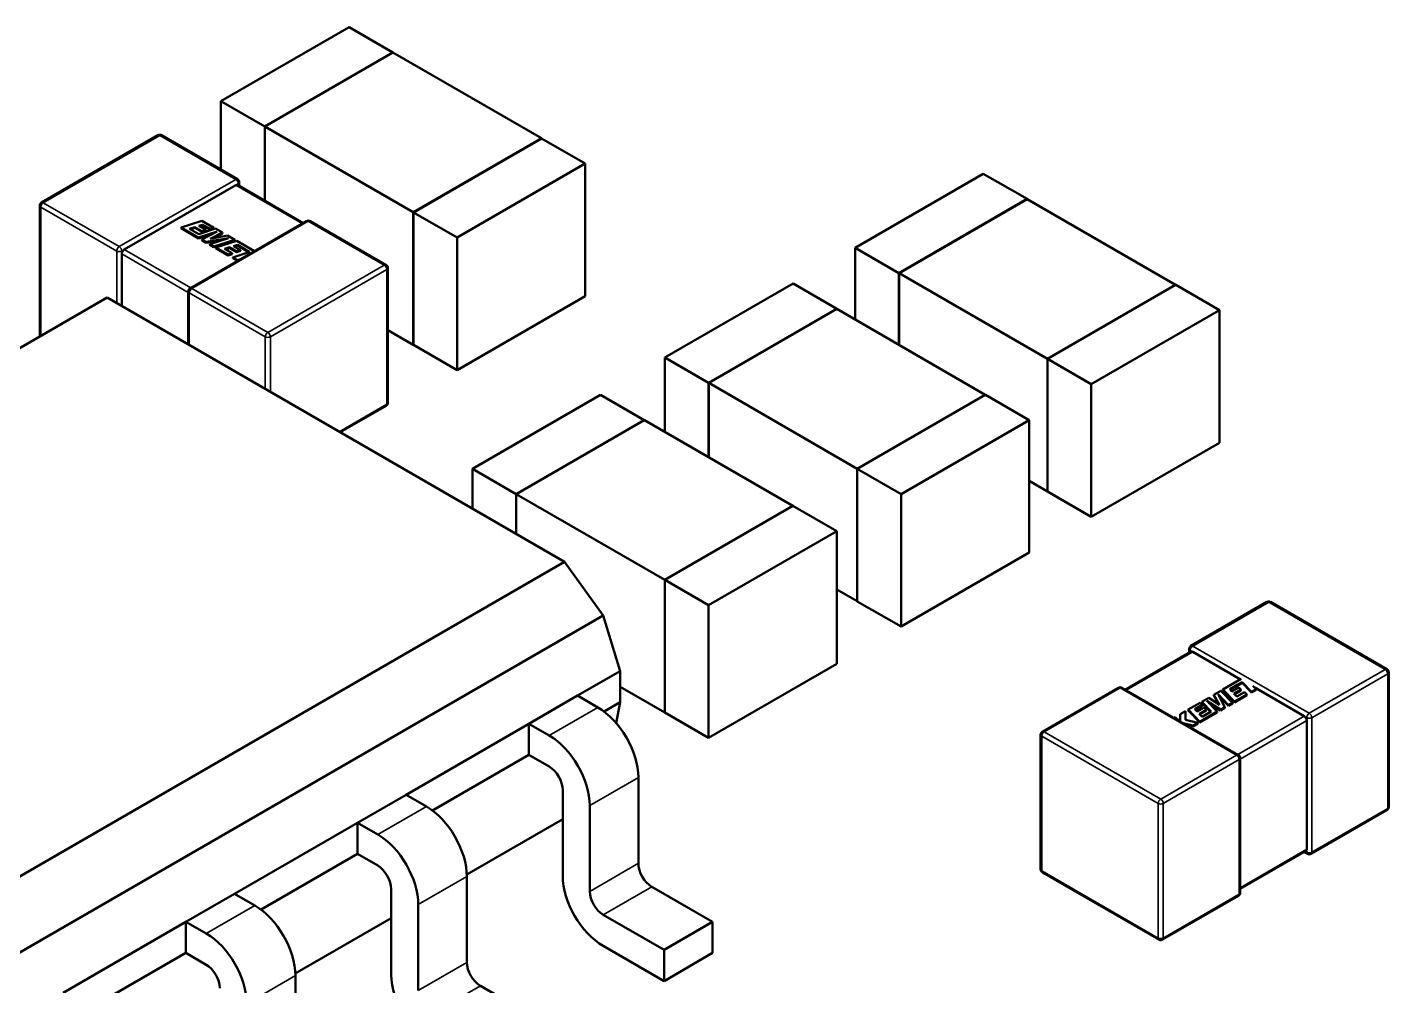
# Model space of a CAD drawing. Header units: millimetres. Extents: x -106 to 841, y -50 to 594.
# Drawn here: x 621.13 to 628.26, y 237.87 to 242.88 of the extents above; entities that cross this region are included whole.
import ezdxf

# ---------------------------------------------------------------- set-up
doc = ezdxf.new("R2010")
doc.units = ezdxf.units.MM
doc.layers.add('Visible (ISO)', color=7, linetype='Continuous', lineweight=50)
doc.layers.add('Visible Narrow (ISO)', color=7, linetype='Continuous', lineweight=35)

msp = doc.modelspace()

# ---------------------------------------------------------------- linework, layer by layer
at = {"layer": 'Visible (ISO)'}
for p, q in [((622.1479, 242.4969), (622.819, 242.8843)), ((622.819, 242.8843), (623.048, 242.7521)), ((623.048, 242.7521), (622.377, 242.3646)), ((622.3777, 242.3642), (623.0488, 242.7517)), ((623.048, 242.7512), (623.048, 242.7521)), ((623.0488, 242.7517), (623.8259, 242.303)), ((622.377, 242.3646), (622.1479, 242.4969)), ((622.1479, 242.139), (622.1479, 242.4969)), ((622.377, 241.9761), (622.377, 242.3646)), ((623.1548, 241.9156), (622.3777, 242.3642)), ((622.3777, 241.9757), (622.3777, 242.3642)), ((621.2084, 241.9663), (621.8183, 242.3185)), ((622.2348, 242.0888), (621.837, 242.3185)), ((623.8259, 242.303), (623.1548, 241.9156)), ((623.1556, 241.9152), (623.8266, 242.3026)), ((623.8259, 242.3022), (623.8259, 242.303)), ((623.8266, 242.3026), (624.0557, 242.1703)), ((624.0557, 242.1703), (623.3846, 241.7829)), ((624.0557, 241.4763), (624.0557, 242.1703)), ((622.2442, 242.0726), (622.2442, 242.0528)), ((625.469, 241.7301), (626.1401, 242.1175)), ((626.1401, 242.1175), (626.3692, 241.9853)), ((622.2254, 242.0573), (621.642, 241.7205)), ((622.2342, 242.0586), (622.579, 241.8595)), ((621.199, 241.2655), (621.199, 241.9501)), ((626.3692, 241.9853), (625.6981, 241.5978)), ((625.6989, 241.5974), (626.3699, 241.9848)), ((626.3692, 241.9844), (626.3692, 241.9853)), ((626.3699, 241.9848), (627.147, 241.5362)), ((622.0486, 241.8713), (621.9391, 241.8363)), ((622.5961, 241.8694), (621.9862, 241.5173)), ((622.0315, 241.8442), (622.0519, 241.8507)), ((622.036, 241.8416), (622.0519, 241.8466)), ((622.1115, 241.835), (622.0486, 241.8713)), ((622.0519, 241.8507), (622.0519, 241.8466)), ((622.0519, 241.8507), (622.0907, 241.8283)), ((622.0519, 241.8466), (622.0907, 241.8242)), ((623.0126, 241.6397), (622.6148, 241.8694)), ((623.1548, 241.2216), (623.1548, 241.9156)), ((623.3846, 241.7829), (623.1556, 241.9152)), ((623.1556, 241.2211), (623.1556, 241.9152)), ((621.9391, 241.8363), (621.9391, 241.8322)), ((621.9391, 241.8363), (622.0307, 241.7834)), ((621.9391, 241.8322), (622.0307, 241.7793)), ((621.9841, 241.829), (622.0113, 241.8377)), ((622.0313, 241.8018), (621.9841, 241.829)), ((621.9886, 241.8264), (622.0113, 241.8336)), ((622.0113, 241.8377), (622.0113, 241.8336)), ((622.0113, 241.8377), (622.0478, 241.8166)), ((622.0113, 241.8336), (622.0478, 241.8126)), ((622.0307, 241.7834), (622.1282, 241.8146)), ((622.0307, 241.7793), (622.1074, 241.8038)), ((622.0307, 241.7834), (622.0307, 241.7793)), ((622.1199, 241.8301), (622.0313, 241.8018)), ((622.068, 241.8231), (622.0315, 241.8442)), ((622.0478, 241.8166), (622.068, 241.8231)), ((622.0478, 241.8126), (622.068, 241.819)), ((622.0478, 241.8166), (622.0478, 241.8126)), ((622.1282, 241.8146), (622.0482, 241.7733)), ((622.068, 241.8231), (622.068, 241.819)), ((622.0709, 241.7602), (622.1872, 241.7809)), ((622.1872, 241.7809), (622.0892, 241.7496)), ((622.0907, 241.8283), (622.1115, 241.835)), ((622.0907, 241.8242), (622.1115, 241.8309)), ((622.0907, 241.8283), (622.0907, 241.8242)), ((622.0921, 241.776), (622.1562, 241.8092)), ((622.183, 241.7937), (622.0921, 241.776)), ((622.1047, 241.7784), (622.1562, 241.8051)), ((622.1115, 241.835), (622.1115, 241.8309)), ((622.1562, 241.8092), (622.1199, 241.8301)), ((622.1562, 241.8092), (622.1562, 241.8051)), ((622.2204, 241.7721), (622.183, 241.7937)), ((623.3846, 241.0889), (623.3846, 241.7829)), ((621.6321, 241.7109), (621.6288, 241.7128)), ((622.0482, 241.7733), (622.0482, 241.7692)), ((622.0482, 241.7733), (622.0709, 241.7602)), ((622.0482, 241.7692), (622.0709, 241.7561)), ((622.0709, 241.7561), (622.1583, 241.7717)), ((622.0709, 241.7602), (622.0709, 241.7561)), ((622.0892, 241.7496), (622.0892, 241.7455)), ((622.0892, 241.7496), (622.1108, 241.7371)), ((622.0892, 241.7455), (622.1108, 241.7331)), ((622.1108, 241.7371), (622.2204, 241.7721)), ((622.1108, 241.7331), (622.2204, 241.7681)), ((622.1108, 241.7371), (622.1108, 241.7331)), ((622.2306, 241.7662), (622.1211, 241.7312)), ((622.1211, 241.7312), (622.1211, 241.7271)), ((622.1211, 241.7312), (622.1853, 241.6941)), ((622.1211, 241.7271), (622.1853, 241.69)), ((622.1661, 241.7239), (622.1932, 241.7327)), ((622.2061, 241.7008), (622.1661, 241.7239)), ((622.1706, 241.7213), (622.1932, 241.7286)), ((622.1932, 241.7327), (622.1932, 241.7286)), ((622.1932, 241.7327), (622.2297, 241.7116)), ((622.1932, 241.7286), (622.2297, 241.7075)), ((622.2985, 241.7081), (622.2101, 241.6798)), ((622.2135, 241.7391), (622.2339, 241.7456)), ((622.25, 241.7181), (622.2135, 241.7391)), ((622.218, 241.7365), (622.2339, 241.7415)), ((622.2204, 241.7721), (622.2204, 241.7681)), ((622.2297, 241.7116), (622.25, 241.7181)), ((622.2297, 241.7075), (622.25, 241.714)), ((622.2297, 241.7116), (622.2297, 241.7075)), ((622.324, 241.7123), (622.2306, 241.7662)), ((622.2339, 241.7456), (622.2728, 241.7231)), ((622.2339, 241.7456), (622.2339, 241.7415)), ((622.2339, 241.7415), (622.2728, 241.719)), ((622.25, 241.7181), (622.25, 241.714)), ((622.2728, 241.7231), (622.2985, 241.7081)), ((622.2728, 241.719), (622.294, 241.7066)), ((625.6981, 241.5978), (625.469, 241.7301)), ((625.469, 241.3543), (625.469, 241.7301)), ((621.6288, 241.4241), (621.6288, 241.6975)), ((622.1853, 241.6941), (622.2061, 241.7008)), ((622.1853, 241.69), (622.2061, 241.6967)), ((622.1853, 241.6941), (622.1853, 241.69)), ((622.2061, 241.7008), (622.2061, 241.6967)), ((622.2101, 241.6798), (622.2101, 241.6757)), ((622.2101, 241.6798), (622.2344, 241.6658)), ((622.2101, 241.6757), (622.2344, 241.6617)), ((622.2344, 241.6658), (622.2549, 241.6724)), ((622.2344, 241.6658), (622.2344, 241.6617)), ((622.2344, 241.6617), (622.239, 241.6632)), ((623.022, 240.9192), (623.022, 241.6235)), ((625.6981, 241.222), (625.6981, 241.5978)), ((626.476, 241.1488), (625.6989, 241.5974)), ((625.6989, 241.2216), (625.6989, 241.5974)), ((621.9768, 241.2231), (621.9768, 241.501)), ((624.4726, 241.1548), (625.1436, 241.5422)), ((625.1436, 241.5422), (625.3727, 241.4099)), ((627.147, 241.5362), (626.476, 241.1488)), ((626.4767, 241.1483), (627.1477, 241.5358)), ((627.147, 241.5354), (627.147, 241.5362)), ((627.1477, 241.5358), (627.3768, 241.4035)), ((621.5513, 241.4688), (618.3068, 239.5956)), ((623.9472, 240.0855), (621.5513, 241.4688)), ((624.0557, 241.4763), (623.3846, 241.0889)), ((625.3727, 241.4099), (624.7017, 241.0225)), ((624.7024, 241.0221), (625.3734, 241.4095)), ((625.3727, 241.4091), (625.3727, 241.4099)), ((625.3734, 241.4095), (626.1505, 240.9609)), ((627.3768, 241.4035), (626.7058, 241.0161)), ((627.3768, 240.7095), (627.3768, 241.4035)), ((623.1548, 241.2216), (623.022, 241.2983)), ((623.1556, 241.222), (623.1548, 241.2216)), ((623.3846, 241.0889), (623.1556, 241.2211)), ((624.7017, 241.0225), (624.4726, 241.1548)), ((624.4726, 240.7659), (624.4726, 241.1548)), ((626.476, 240.4547), (626.476, 241.1488)), ((626.7058, 241.0161), (626.4767, 241.1483)), ((626.4767, 240.4543), (626.4767, 241.1483)), ((624.7017, 240.6337), (624.7017, 241.0225)), ((625.4795, 240.5734), (624.7024, 241.0221)), ((624.7024, 240.6332), (624.7024, 241.0221)), ((626.7058, 240.3221), (626.7058, 241.0161)), ((623.4648, 240.5729), (624.1358, 240.9604)), ((624.1358, 240.9604), (624.3649, 240.8281)), ((626.1505, 240.9609), (625.4795, 240.5734)), ((625.4802, 240.573), (626.1512, 240.9604)), ((626.1505, 240.96), (626.1505, 240.9609)), ((626.1512, 240.9604), (626.3803, 240.8282)), ((622.7719, 240.7641), (623.0126, 240.903)), ((624.3649, 240.8281), (623.6939, 240.4407)), ((623.6946, 240.4402), (624.3656, 240.8277)), ((624.3649, 240.8273), (624.3649, 240.8281)), ((624.3656, 240.8277), (625.1427, 240.379)), ((626.3803, 240.8282), (625.7093, 240.4408)), ((626.3803, 240.1342), (626.3803, 240.8282)), ((627.3768, 240.7095), (626.7058, 240.3221)), ((623.6939, 240.4407), (623.4648, 240.5729)), ((623.4648, 240.3641), (623.4648, 240.5729)), ((625.4795, 239.8794), (625.4795, 240.5734)), ((625.7093, 240.4408), (625.4802, 240.573)), ((625.4802, 239.879), (625.4802, 240.573)), ((626.476, 240.4547), (626.3803, 240.51)), ((623.6939, 240.2318), (623.6939, 240.4407)), ((624.4717, 239.9916), (623.6946, 240.4402)), ((623.6946, 240.2314), (623.6946, 240.4402)), ((625.7093, 239.7467), (625.7093, 240.4408)), ((626.4767, 240.4552), (626.476, 240.4547)), ((626.7058, 240.3221), (626.4767, 240.4543)), ((625.1427, 240.379), (624.4717, 239.9916)), ((624.4724, 239.9912), (625.1434, 240.3786)), ((625.1427, 240.3782), (625.1427, 240.379)), ((625.1434, 240.3786), (625.3725, 240.2463)), ((625.3725, 240.2463), (624.7015, 239.8589)), ((625.3725, 239.5523), (625.3725, 240.2463)), ((626.3803, 240.1342), (625.7093, 239.7467)), ((620.7027, 238.2123), (623.9472, 240.0855)), ((624.1492, 239.8056), (623.9472, 240.0855)), ((624.4717, 239.2976), (624.4717, 239.9916)), ((624.7015, 239.8589), (624.4724, 239.9912)), ((624.4724, 239.2972), (624.4724, 239.9912)), ((625.4795, 239.8794), (625.3725, 239.9412)), ((624.7015, 239.1649), (624.7015, 239.8589)), ((625.4802, 239.8798), (625.4795, 239.8794)), ((625.7093, 239.7467), (625.4802, 239.879)), ((627.6254, 239.8756), (627.2276, 239.6459)), ((627.6441, 239.8756), (628.2541, 239.5234)), ((624.1492, 239.8056), (620.8442, 237.8975)), ((624.2383, 239.514), (624.1492, 239.8056)), ((626.8834, 239.4166), (627.2282, 239.6157)), ((627.2183, 239.6099), (627.2183, 239.6297)), ((627.237, 239.6144), (627.4865, 239.4703)), ((624.2383, 239.514), (624.0155, 239.3854)), ((624.2383, 239.3507), (624.2383, 239.514)), ((625.3725, 239.5523), (624.7015, 239.1649)), ((628.2634, 239.5072), (628.2634, 238.8029)), ((624.4717, 239.2976), (624.2383, 239.4323)), ((626.8476, 239.4265), (626.4498, 239.1968)), ((626.8663, 239.4265), (627.4762, 239.0743)), ((627.4905, 239.4727), (627.3947, 239.4173)), ((627.4304, 239.4192), (627.4695, 239.4417)), ((627.4329, 239.4166), (627.4695, 239.4376)), ((627.4781, 239.4285), (627.4416, 239.4074)), ((627.4695, 239.4417), (627.4954, 239.4565)), ((627.4695, 239.4376), (627.4954, 239.4525)), ((627.4893, 239.4168), (627.4781, 239.4285)), ((627.4954, 239.4565), (627.4954, 239.4525)), ((627.4954, 239.4565), (627.5443, 239.4055)), ((627.4954, 239.4525), (627.5443, 239.4014)), ((627.5686, 239.4195), (627.5512, 239.4376)), ((627.5612, 239.4272), (627.8204, 239.2775)), ((624.0155, 239.3854), (623.761, 239.2384)), ((624.1216, 239.3241), (624.0155, 239.3854)), ((624.1544, 239.3023), (624.2383, 239.3507)), ((624.2184, 239.2413), (624.2383, 239.3507)), ((627.3203, 239.3744), (627.284, 239.3534)), ((627.284, 239.3534), (627.284, 239.3494)), ((627.284, 239.3534), (627.3331, 239.3022)), ((627.3649, 239.3019), (627.311, 239.3582)), ((627.311, 239.3582), (627.3824, 239.312)), ((627.3778, 239.3374), (627.3203, 239.3744)), ((627.3844, 239.4114), (627.3471, 239.3899)), ((627.3471, 239.3899), (627.3471, 239.3858)), ((627.3471, 239.3899), (627.3778, 239.3374)), ((627.3471, 239.3858), (627.374, 239.3398)), ((627.4051, 239.3251), (627.3692, 239.3923)), ((627.3692, 239.3923), (627.4234, 239.3357)), ((627.3741, 239.383), (627.4234, 239.3316)), ((627.4451, 239.3482), (627.3844, 239.4114)), ((627.3947, 239.4173), (627.3947, 239.4133)), ((627.3947, 239.4173), (627.4553, 239.3541)), ((627.3947, 239.4133), (627.4553, 239.35)), ((627.4416, 239.4074), (627.4304, 239.4192)), ((627.4528, 239.3958), (627.4893, 239.4168)), ((627.4679, 239.3801), (627.4528, 239.3958)), ((627.4553, 239.3931), (627.4893, 239.4128)), ((627.4553, 239.3541), (627.5196, 239.3912)), ((627.4553, 239.35), (627.5196, 239.3871)), ((627.4553, 239.3541), (627.4553, 239.35)), ((627.508, 239.4032), (627.4679, 239.3801)), ((627.4893, 239.4168), (627.4893, 239.4128)), ((627.5196, 239.3912), (627.508, 239.4032)), ((627.5196, 239.3912), (627.5196, 239.3871)), ((627.5443, 239.4055), (627.5686, 239.4195)), ((627.5443, 239.4014), (627.5686, 239.4154)), ((627.5443, 239.4055), (627.5443, 239.4014)), ((627.5686, 239.4195), (627.5686, 239.4154)), ((624.4724, 239.298), (624.4717, 239.2976)), ((624.7015, 239.1649), (624.4724, 239.2972)), ((627.1993, 239.3045), (627.1713, 239.2884)), ((627.1713, 239.2884), (627.1713, 239.2843)), ((627.1713, 239.2884), (627.1714, 239.2503)), ((627.1713, 239.2843), (627.1714, 239.2503)), ((627.1985, 239.2592), (627.1993, 239.3045)), ((627.1985, 239.2591), (627.1993, 239.3004)), ((627.1993, 239.3045), (627.1993, 239.3004)), ((627.2756, 239.3486), (627.2127, 239.3123)), ((627.2127, 239.3123), (627.2127, 239.3082)), ((627.2127, 239.3123), (627.2733, 239.249)), ((627.2127, 239.3082), (627.2733, 239.2449)), ((627.2484, 239.3142), (627.2871, 239.3365)), ((627.2596, 239.3024), (627.2484, 239.3142)), ((627.2509, 239.3115), (627.2871, 239.3325)), ((627.2961, 239.3235), (627.2596, 239.3024)), ((627.2708, 239.2907), (627.3074, 239.3118)), ((627.286, 239.275), (627.2708, 239.2907)), ((627.2733, 239.249), (627.3649, 239.3019)), ((627.2733, 239.2449), (627.3649, 239.2978)), ((627.2734, 239.2881), (627.3074, 239.3077)), ((627.2871, 239.3365), (627.2756, 239.3486)), ((627.284, 239.3494), (627.3306, 239.3008)), ((627.3331, 239.3022), (627.286, 239.275)), ((627.2871, 239.3365), (627.2871, 239.3325)), ((627.3074, 239.3118), (627.2961, 239.3235)), ((627.3074, 239.3118), (627.3074, 239.3077)), ((627.3212, 239.3475), (627.3824, 239.308)), ((627.3649, 239.3019), (627.3649, 239.2978)), ((627.3824, 239.312), (627.4051, 239.3251)), ((627.3824, 239.308), (627.4051, 239.321)), ((627.3824, 239.312), (627.3824, 239.308)), ((627.4051, 239.3251), (627.4051, 239.321)), ((627.4234, 239.3357), (627.4451, 239.3482)), ((627.4234, 239.3316), (627.4451, 239.3441)), ((627.4234, 239.3357), (627.4234, 239.3316)), ((627.4451, 239.3482), (627.4451, 239.3441)), ((623.761, 239.2384), (623.1175, 238.8669)), ((623.761, 239.2384), (623.761, 239.0751)), ((623.867, 239.1772), (623.761, 239.2384)), ((627.1456, 239.2735), (627.1384, 239.2694)), ((627.1633, 239.255), (627.1456, 239.2735)), ((627.1876, 239.241), (627.2379, 239.2286)), ((627.2638, 239.2435), (627.1985, 239.2592)), ((627.1999, 239.2339), (627.2379, 239.2245)), ((627.2379, 239.2286), (627.2638, 239.2435)), ((627.2379, 239.2245), (627.2638, 239.2395)), ((627.2379, 239.2286), (627.2379, 239.2245)), ((627.2638, 239.2435), (627.2638, 239.2395)), ((627.2733, 239.249), (627.2733, 239.2449)), ((627.8337, 239.2699), (627.8304, 239.268)), ((627.8337, 238.5809), (627.8337, 239.2546)), ((626.4404, 239.1806), (626.4404, 238.4763)), ((623.2564, 238.7838), (623.761, 239.0751)), ((623.867, 239.0139), (623.761, 239.0751)), ((627.4856, 239.0581), (627.4856, 238.3539)), ((624.3337, 238.5077), (624.3337, 238.9567)), ((623.1175, 238.8669), (622.8629, 238.7199)), ((623.2236, 238.8057), (623.1175, 238.8669)), ((623.9377, 238.4423), (623.9377, 238.8914)), ((624.0792, 238.8098), (624.0792, 238.3607)), ((628.2541, 238.7867), (627.8563, 238.5571)), ((622.8629, 238.7199), (622.2195, 238.3484)), ((622.8629, 238.7199), (622.8629, 238.5566)), ((622.969, 238.6587), (622.8629, 238.7199)), ((623.9377, 238.7388), (623.4355, 238.4488)), ((627.4856, 238.3736), (627.8304, 238.5727)), ((627.8375, 238.5571), (627.8204, 238.5669)), ((622.3583, 238.2653), (622.8629, 238.5566)), ((622.969, 238.4954), (622.8629, 238.5566)), ((623.4357, 237.9892), (623.4357, 238.4382)), ((626.4498, 238.4601), (627.0597, 238.108)), ((623.0397, 237.9239), (623.0397, 238.3729)), ((624.7226, 238.2015), (624.4044, 238.3852)), ((622.2195, 238.3484), (621.9649, 238.2015)), ((622.3255, 238.2872), (622.2195, 238.3484)), ((623.1811, 238.2913), (623.1811, 237.8422)), ((627.4762, 238.3376), (627.0785, 238.108)), ((623.0397, 238.2203), (622.5375, 237.9303)), ((624.4681, 238.0545), (624.1499, 238.2382)), ((621.9649, 238.2015), (621.3214, 237.83)), ((621.9649, 238.2015), (621.9649, 238.0382)), ((622.071, 238.1402), (621.9649, 238.2015)), ((624.7226, 238.2015), (624.4681, 238.0545)), ((624.7226, 238.0382), (624.7226, 238.2015)), ((624.4681, 237.8912), (624.1499, 238.0749)), ((621.4603, 237.7468), (621.9649, 238.0382)), ((622.071, 237.9769), (621.9649, 238.0382)), ((624.4681, 238.0545), (624.4681, 237.8912)), ((624.4681, 237.8912), (624.7226, 238.0382)), ((622.5377, 237.4707), (622.5377, 237.9198)), ((623.8246, 237.683), (623.5064, 237.8667))]:
    msp.add_line(p, q, dxfattribs=at)
for centre, start, end in [((621.8277, 242.3023), 60, 120.00001), ((622.2254, 242.0726), 0, 60), ((621.2177, 241.9501), 120.00001, 180), ((622.6055, 241.8532), 60, 120.00001), ((623.0033, 241.6235), 0, 60), ((621.9955, 241.501), 120.00001, 180), ((623.0033, 240.9192), 300.00001, 0), ((627.6348, 239.8593), 60, 120), ((627.237, 239.6297), 120, 180), ((628.2447, 239.5072), 360, 60), ((626.857, 239.4103), 60, 120), ((626.4592, 239.1806), 120, 180), ((627.4669, 239.0581), 360, 60), ((628.2447, 238.8029), 300, 360), ((627.8469, 238.5733), 240, 300), ((626.4592, 238.4763), 180, 240), ((627.4669, 238.3539), 300, 360), ((627.0691, 238.1242), 240, 300)]:
    msp.add_arc(centre, 0.0187, start, end, dxfattribs=at)
for centre, major_axis, start_param, end_param in [((622.2254, 242.0726), (0.0132, 0.0229), 4.415138, 4.712389), ((627.237, 239.6297), (0.0132, -0.0229), 4.712389, 5.00964), ((624.1216, 239.0792), (0.15, -0.2598), 0.785398, 2.356194), ((623.867, 238.9322), (-0.15, 0.2598), 3.926991, 5.497787), ((623.867, 238.9322), (0.05, -0.0866), 0.785398, 2.356194), ((623.2236, 238.5607), (0.15, -0.2598), 0.785398, 2.356194), ((622.969, 238.4138), (-0.15, 0.2598), 3.926991, 5.497787), ((627.8469, 238.5733), (-0.0132, 0.0229), 1.273545, 1.570796), ((622.969, 238.4138), (0.05, -0.0866), 0.785398, 2.356194), ((624.4044, 238.4668), (0.05, -0.0866), 3.926991, 5.497787), ((624.1499, 238.3199), (0.15, -0.2598), 3.926991, 5.497787), ((624.1499, 238.3199), (-0.05, 0.0866), 0.785398, 2.356194), ((622.3255, 238.0422), (0.15, -0.2598), 0.785398, 2.356194), ((622.071, 237.8953), (-0.15, 0.2598), 3.926991, 5.497787), ((622.071, 237.8953), (0.05, -0.0866), 0.785398, 2.356194), ((623.2518, 237.8014), (0.15, -0.2598), 3.926991, 5.497787), ((623.5064, 237.9484), (0.05, -0.0866), 3.926991, 5.497787)]:
    msp.add_ellipse(centre, major_axis=major_axis, ratio=0.57735, start_param=start_param, end_param=end_param, dxfattribs=at)
for points in [[(622.2254, 242.0573), (622.2289, 242.0593), (622.2325, 242.0595), (622.2342, 242.0586)], [(621.6288, 241.6975), (621.6288, 241.7015), (621.6304, 241.7063), (621.6321, 241.7109)], [(621.6321, 241.7109), (621.6352, 241.7146), (621.6385, 241.7184), (621.642, 241.7205)], [(627.2282, 239.6157), (627.2299, 239.6166), (627.2335, 239.6164), (627.237, 239.6144)], [(627.8204, 239.2775), (627.8239, 239.2755), (627.8272, 239.2718), (627.8304, 239.268)], [(627.8304, 239.268), (627.832, 239.2634), (627.8337, 239.2587), (627.8337, 239.2546)], [(627.8337, 238.5809), (627.8337, 238.5769), (627.8321, 238.5736), (627.8304, 238.5727)]]:
    msp.add_open_spline(points, degree=3, dxfattribs=at)
at = {"layer": 'Visible Narrow (ISO)'}
for p, q in [((621.8277, 242.3175), (621.2177, 241.9654)), ((622.2254, 242.0879), (621.8277, 242.3175)), ((621.6155, 241.7357), (622.2254, 242.0879)), ((622.5735, 241.8564), (622.2254, 242.0573)), ((621.6023, 241.7128), (621.2045, 241.9425)), ((621.2045, 241.9425), (621.2045, 241.2686)), ((621.2177, 241.9654), (621.6155, 241.7357)), ((622.6055, 241.8685), (621.9955, 241.5163)), ((623.0033, 241.6388), (622.6055, 241.8685)), ((621.6023, 241.4394), (621.6023, 241.7128)), ((621.642, 241.7205), (621.9901, 241.5195)), ((622.2728, 241.7231), (622.2728, 241.719)), ((621.9768, 241.4966), (621.6288, 241.6975)), ((622.3933, 241.2867), (623.0033, 241.6388)), ((623.0165, 241.6159), (622.4066, 241.2637)), ((623.0165, 240.9116), (623.0165, 241.6159)), ((622.3801, 241.2637), (621.9823, 241.4934)), ((621.9823, 241.4934), (621.9823, 241.22)), ((621.9955, 241.5163), (622.3933, 241.2867)), ((622.3801, 240.9903), (622.3801, 241.2637)), ((622.4066, 241.2637), (622.4066, 240.975)), ((622.7665, 240.7672), (623.0165, 240.9116)), ((627.6348, 239.8746), (627.237, 239.645)), ((628.2447, 239.5225), (627.6348, 239.8746)), ((627.237, 239.645), (627.8469, 239.2928)), ((627.237, 239.6144), (626.8889, 239.4134)), ((627.8469, 239.2928), (628.2447, 239.5225)), ((628.2579, 239.4996), (627.8601, 239.2699)), ((628.2579, 238.7953), (628.2579, 239.4996)), ((626.857, 239.4256), (626.4592, 239.1959)), ((627.4669, 239.0734), (626.857, 239.4256)), ((627.4695, 239.4417), (627.4695, 239.4376)), ((623.867, 239.1772), (624.1216, 239.3241)), ((627.4724, 239.0766), (627.8204, 239.2775)), ((627.8337, 239.2546), (627.4856, 239.0537)), ((627.8601, 239.2699), (627.8601, 238.5656)), ((626.4459, 239.173), (626.4459, 238.4687)), ((627.0559, 238.8208), (626.4459, 239.173)), ((626.4592, 239.1959), (627.0691, 238.8438)), ((627.0691, 238.8438), (627.4669, 239.0734)), ((627.4801, 239.0505), (627.0823, 238.8208)), ((627.4801, 238.3462), (627.4801, 239.0505)), ((624.3337, 238.9567), (624.0792, 238.8098)), ((622.969, 238.6587), (623.2236, 238.8057)), ((627.0559, 238.1166), (627.0559, 238.8208)), ((627.0823, 238.8208), (627.0823, 238.1166)), ((627.8601, 238.5656), (628.2579, 238.7953)), ((627.4856, 238.38), (627.8337, 238.5809)), ((624.0792, 238.3607), (624.3337, 238.5077)), ((623.4357, 238.4382), (623.1811, 238.2913)), ((626.4459, 238.4687), (627.0559, 238.1166)), ((624.4044, 238.3852), (624.1499, 238.2382)), ((622.071, 238.1402), (622.3255, 238.2872)), ((627.0823, 238.1166), (627.4801, 238.3462)), ((623.1811, 237.8422), (623.4357, 237.9892)), ((622.5377, 237.9198), (622.2831, 237.7728)), ((623.5064, 237.8667), (623.2518, 237.7197))]:
    msp.add_line(p, q, dxfattribs=at)
for centre, major_axis, start_param, end_param in [((621.8277, 242.3023), (-0.0094, 0.0162), 5.497787, 6.283185), ((621.8277, 242.3023), (0.0094, 0.0162), 0, 0.785398), ((622.2254, 242.0726), (0.0094, 0.0162), 0, 0.785398), ((622.2254, 242.0726), (0.0094, -0.0162), 0.785398, 2.356194), ((622.2254, 242.0726), (0.0187, 0), 5.497787, 6.283185), ((621.2177, 241.9501), (-0.0187, 0), 0, 0.785398), ((621.2177, 241.9501), (-0.0094, -0.0162), 3.926991, 5.497787), ((621.2177, 241.9501), (-0.0094, 0.0162), 5.497787, 6.283185), ((622.6055, 241.8532), (-0.0094, 0.0162), 5.497787, 6.283185), ((622.6055, 241.8532), (0.0094, 0.0162), 0, 0.785398), ((621.6155, 241.7205), (-0.0094, -0.0162), 3.926991, 5.497787), ((621.6155, 241.7205), (-0.0187, 0), 0.785398, 2.356195), ((621.6155, 241.7205), (-0.0094, 0.0162), 3.926991, 5.497787), ((623.0033, 241.6235), (0.0094, 0.0162), 0, 0.785398), ((623.0033, 241.6235), (-0.0094, 0.0162), 3.926991, 5.497787), ((623.0033, 241.6235), (0.0187, 0), 5.497787, 6.283185), ((621.9955, 241.501), (-0.0187, 0), 0, 0.785398), ((621.9955, 241.501), (-0.0094, -0.0162), 3.926991, 5.497787), ((621.9955, 241.501), (-0.0094, 0.0162), 5.497787, 6.283185), ((622.3933, 241.2714), (-0.0094, -0.0162), 3.926991, 5.497787), ((622.3933, 241.2714), (0.0094, -0.0162), 0.785398, 2.356194), ((622.3933, 241.2714), (0.0187, 0), 3.926991, 5.497787), ((623.0033, 240.9192), (0.0187, 0), 5.497787, 6.283185), ((623.0033, 240.9192), (0.0094, -0.0162), 0, 0.785398), ((627.6348, 239.8593), (-0.0094, 0.0162), 5.497787, 6.283185), ((627.6348, 239.8593), (0.0094, 0.0162), 0, 0.785398), ((627.237, 239.6297), (0.0094, 0.0162), 0.785398, 2.356195), ((627.237, 239.6297), (-0.0094, 0.0162), 5.497787, 6.283185), ((627.237, 239.6297), (-0.0187, 0), 0, 0.785398), ((628.2447, 239.5072), (0.0094, 0.0162), 0, 0.785398), ((628.2447, 239.5072), (0.0094, -0.0162), 0.785398, 2.356194), ((628.2447, 239.5072), (0.0187, 0), 5.497787, 6.283185), ((626.857, 239.4103), (-0.0094, 0.0162), 5.497787, 6.283185), ((626.857, 239.4103), (0.0094, 0.0162), 0, 0.785398), ((627.8469, 239.2775), (-0.0094, -0.0162), 3.926991, 5.497787), ((627.8469, 239.2775), (0.0094, -0.0162), 0.785398, 2.356194), ((627.8469, 239.2775), (0.0187, 0), 3.926991, 5.497787), ((626.4592, 239.1806), (-0.0187, 0), 0, 0.785398), ((626.4592, 239.1806), (0.0094, 0.0162), 0.785398, 2.356195), ((626.4592, 239.1806), (-0.0094, 0.0162), 5.497787, 6.283185), ((627.4669, 239.0581), (0.0094, 0.0162), 0, 0.785398), ((627.4669, 239.0581), (0.0094, -0.0162), 0.785398, 2.356194), ((627.4669, 239.0581), (0.0187, 0), 5.497787, 6.283185), ((627.0691, 238.8285), (-0.0094, -0.0162), 3.926991, 5.497787), ((627.0691, 238.8285), (-0.0187, 0), 0.785398, 2.356195), ((627.0691, 238.8285), (0.0094, -0.0162), 0.785398, 2.356194), ((628.2447, 238.8029), (0.0094, -0.0162), 0, 0.785398), ((628.2447, 238.8029), (0.0187, 0), 5.497787, 6.283185), ((627.8469, 238.5733), (-0.0094, -0.0162), 5.497787, 6.283185), ((627.8469, 238.5733), (0.0187, 0), 3.926991, 5.497787), ((627.8469, 238.5733), (0.0094, -0.0162), 0, 0.785398), ((626.4592, 238.4763), (-0.0187, 0), 0, 0.785398), ((626.4592, 238.4763), (-0.0094, -0.0162), 5.497787, 6.283185), ((627.4669, 238.3539), (0.0187, 0), 5.497787, 6.283185), ((627.4669, 238.3539), (0.0094, -0.0162), 0, 0.785398), ((627.0691, 238.1242), (-0.0094, -0.0162), 5.497787, 6.283185), ((627.0691, 238.1242), (-0.0187, 0), 0.785398, 2.356195), ((627.0691, 238.1242), (0.0094, -0.0162), 0, 0.785398)]:
    msp.add_ellipse(centre, major_axis=major_axis, ratio=0.57735, start_param=start_param, end_param=end_param, dxfattribs=at)

doc.saveas('drawing.dxf')
